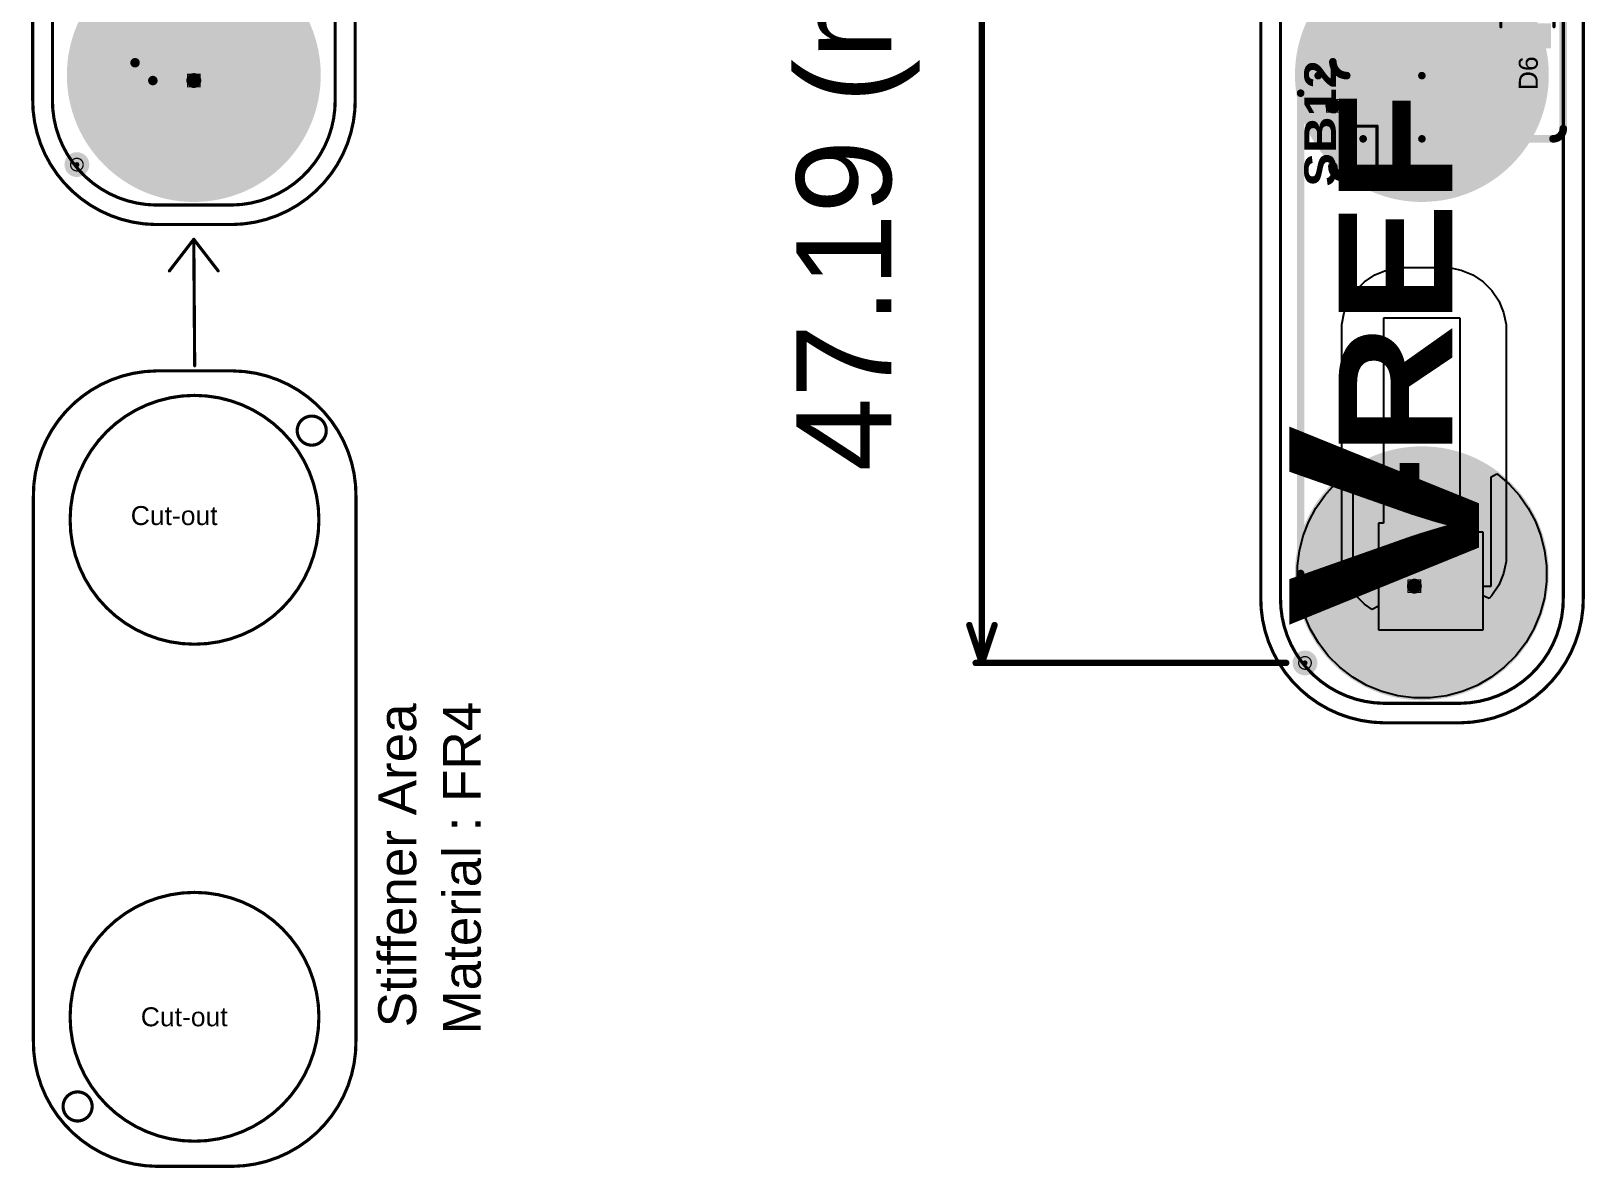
# Model space of a CAD drawing. Header units: inches. Extents: x -17 to 349, y -40 to 215.
# Drawn here: x 40.5 to 103, y -40.3 to 5.4 of the extents above; entities that cross this region are included whole.
import ezdxf

# ---------------------------------------------------------------- set-up
doc = ezdxf.new("R2010")
doc.units = ezdxf.units.IN
for name, color, linetype in [('Board Outline', 216, 'Continuous'), ('Bottom Layer', 5, 'Continuous'), ('Bottom Overlay', 54, 'Continuous'), ('Bottom Paste', 16, 'Continuous'), ('Bottom Solder', 6, 'Continuous'), ('Dimension', 6, 'Continuous'), ('Drill Drawing', 1, 'Continuous'), ('Fabrication', 76, 'Continuous'), ('Pad Holes', 156, 'Continuous'), ('Top Layer', 1, 'Continuous'), ('Top Overlay', 2, 'Continuous'), ('Top Paste', 8, 'Continuous'), ('Top Solder', 216, 'Continuous'), ('Via Holes', 16, 'Continuous')]:
    doc.layers.add(name, color=color, linetype=linetype)
doc.styles.add('Arial', font='', dxfattribs={"height": 0.2})
doc.styles.add('Arial Black_Bold', font='', dxfattribs={"height": 0.2})
doc.styles.get('Arial').set_extended_font_data('Arial')
doc.styles.get('Arial Black_Bold').set_extended_font_data('Arial Black', bold=True)

# ---------------------------------------------------------------- blocks, each defined once
blk = doc.blocks.new('S______B______14')
at = {"layer": 'Top Layer'}
for points in [[(-1.143, -0.4445), (-1.143, 0.4445), (-0.381, 0.4445), (-0.381, -0.4445)], [(0.381, -0.4445), (0.381, 0.4445), (1.143, 0.4445), (1.143, -0.4445)]]:
    blk.add_hatch(color=1, dxfattribs=at).paths.add_polyline_path(points)
at = {"layer": 'Top Paste'}
for points in [[(-1.143, -0.4445), (-1.143, 0.4445), (-0.381, 0.4445), (-0.381, -0.4445)], [(0.381, -0.4445), (0.381, 0.4445), (1.143, 0.4445), (1.143, -0.4445)]]:
    blk.add_hatch(color=8, dxfattribs=at).paths.add_polyline_path(points)
at = {"layer": 'Top Solder'}
for points in [[(-1.2446, -0.5461), (-1.2446, 0.5461), (-0.2794, 0.5461), (-0.2794, -0.5461)], [(0.2794, -0.5461), (0.2794, 0.5461), (1.2446, 0.5461), (1.2446, -0.5461)]]:
    blk.add_hatch(color=216, dxfattribs=at).paths.add_polyline_path(points)
at = {"layer": 'Top Overlay'}
for points in [[(-1.27, 0.5588, 0.127, 0.127, 0), (-1.27, -0.5588, 0.127, 0.127, 0)], [(-1.27, 0.5588, 0.127, 0.127, 0), (1.27, 0.5588, 0.127, 0.127, 0)], [(1.27, 0.5588, 0.127, 0.127, 0), (1.27, -0.5588, 0.127, 0.127, 0)], [(-1.27, -0.5588, 0.127, 0.127, 0), (1.27, -0.5588, 0.127, 0.127, 0)]]:
    blk.add_lwpolyline(points, format="xyseb", dxfattribs=at)
for points in [[(-1.30175, 0.5588, 0.0635, 0.0635, 1), (-1.23825, 0.5588, 0.0635, 0.0635, 1)], [(-1.30175, 0.5588, 0.0635, 0.0635, 1), (-1.23825, 0.5588, 0.0635, 0.0635, 1)], [(1.23825, 0.5588, 0.0635, 0.0635, 1), (1.30175, 0.5588, 0.0635, 0.0635, 1)], [(1.23825, 0.5588, 0.0635, 0.0635, 1), (1.30175, 0.5588, 0.0635, 0.0635, 1)], [(-1.30175, -0.5588, 0.0635, 0.0635, 1), (-1.23825, -0.5588, 0.0635, 0.0635, 1)], [(-1.30175, -0.5588, 0.0635, 0.0635, 1), (-1.23825, -0.5588, 0.0635, 0.0635, 1)], [(1.23825, -0.5588, 0.0635, 0.0635, 1), (1.30175, -0.5588, 0.0635, 0.0635, 1)], [(1.23825, -0.5588, 0.0635, 0.0635, 1), (1.30175, -0.5588, 0.0635, 0.0635, 1)]]:
    blk.add_lwpolyline(points, format="xyseb", close=True, dxfattribs=at)
blk = doc.blocks.new('SOT_363_26')
at = {"layer": 'Top Layer'}
for points in [[(-0.57, 0.85), (-0.57, 0.45), (-1.37, 0.45), (-1.37, 0.85)], [(1.37, 0.85), (1.37, 0.45), (0.57, 0.45), (0.57, 0.85)], [(-0.57, 0.2), (-0.57, -0.2), (-1.37, -0.2), (-1.37, 0.2)], [(1.37, 0.2), (1.37, -0.2), (0.57, -0.2), (0.57, 0.2)], [(-0.57, -0.45), (-0.57, -0.85), (-1.37, -0.85), (-1.37, -0.45)], [(1.37, -0.45), (1.37, -0.85), (0.57, -0.85), (0.57, -0.45)]]:
    blk.add_hatch(color=1, dxfattribs=at).paths.add_polyline_path(points)
at = {"layer": 'Top Paste'}
for points in [[(-0.57, 0.85), (-0.57, 0.45), (-1.37, 0.45), (-1.37, 0.85)], [(1.37, 0.85), (1.37, 0.45), (0.57, 0.45), (0.57, 0.85)], [(-0.57, 0.2), (-0.57, -0.2), (-1.37, -0.2), (-1.37, 0.2)], [(1.37, 0.2), (1.37, -0.2), (0.57, -0.2), (0.57, 0.2)], [(-0.57, -0.45), (-0.57, -0.85), (-1.37, -0.85), (-1.37, -0.45)], [(1.37, -0.45), (1.37, -0.85), (0.57, -0.85), (0.57, -0.45)]]:
    blk.add_hatch(color=8, dxfattribs=at).paths.add_polyline_path(points)
at = {"layer": 'Top Solder'}
for points in [[(-0.468, 0.952), (-0.468, 0.348), (-1.472, 0.348), (-1.472, 0.952)], [(1.472, 0.952), (1.472, 0.348), (0.468, 0.348), (0.468, 0.952)], [(-0.468, 0.302), (-0.468, -0.302), (-1.472, -0.302), (-1.472, 0.302)], [(1.472, 0.302), (1.472, -0.302), (0.468, -0.302), (0.468, 0.302)], [(-0.468, -0.348), (-0.468, -0.952), (-1.472, -0.952), (-1.472, -0.348)], [(1.472, -0.348), (1.472, -0.952), (0.468, -0.952), (0.468, -0.348)]]:
    blk.add_hatch(color=216, dxfattribs=at).paths.add_polyline_path(points)
at = {"layer": 'Top Overlay'}
for points in [[(-1.524, 0.66, 0.1, 0.1, 0), (-1.651, 0.787, 0.1, 0.1, 0)], [(-1.651, 0.533, 0.1, 0.1, 0), (-1.651, 0.787, 0.1, 0.1, 0)], [(-1.651, 0.533, 0.1, 0.1, 0), (-1.524, 0.66, 0.1, 0.1, 0)], [(0.6, 1.067, 0.127, 0.127, 0), (-0.6, 1.067, 0.127, 0.127, 0)], [(-0.6, -1.067, 0.127, 0.127, 0), (0.6, -1.067, 0.127, 0.127, 0)]]:
    blk.add_lwpolyline(points, format="xyseb", dxfattribs=at)
for points in [[(-1.676, 0.787, 0.05, 0.05, 1), (-1.626, 0.787, 0.05, 0.05, 1)], [(-1.676, 0.787, 0.05, 0.05, 1), (-1.626, 0.787, 0.05, 0.05, 1)], [(-1.549, 0.66, 0.05, 0.05, 1), (-1.499, 0.66, 0.05, 0.05, 1)], [(-1.549, 0.66, 0.05, 0.05, 1), (-1.499, 0.66, 0.05, 0.05, 1)], [(-0.632, 1.067, 0.0635, 0.0635, 1), (-0.568, 1.067, 0.0635, 0.0635, 1)], [(0.568, 1.067, 0.0635, 0.0635, 1), (0.632, 1.067, 0.0635, 0.0635, 1)], [(-1.676, 0.533, 0.05, 0.05, 1), (-1.626, 0.533, 0.05, 0.05, 1)], [(-1.676, 0.533, 0.05, 0.05, 1), (-1.626, 0.533, 0.05, 0.05, 1)], [(-0.632, -1.067, 0.0635, 0.0635, 1), (-0.568, -1.067, 0.0635, 0.0635, 1)], [(0.568, -1.067, 0.0635, 0.0635, 1), (0.632, -1.067, 0.0635, 0.0635, 1)]]:
    blk.add_lwpolyline(points, format="xyseb", close=True, dxfattribs=at)
blk = doc.blocks.new('EMG_2_PAD_B_41')
at = {"layer": 'Bottom Layer'}
h = blk.add_hatch(color=5, dxfattribs=at)
edge = h.paths.add_edge_path()
edge.add_arc((0, 9.987), 5, 0, 360)
h = blk.add_hatch(color=5, dxfattribs=at)
edge = h.paths.add_edge_path()
edge.add_arc((0, -9.987), 5, 0, 360)
at = {"layer": 'Bottom Paste'}
h = blk.add_hatch(color=16, dxfattribs=at)
edge = h.paths.add_edge_path()
edge.add_arc((0, 9.987), 5, 0, 360)
h = blk.add_hatch(color=16, dxfattribs=at)
edge = h.paths.add_edge_path()
edge.add_arc((0, -9.987), 5, 0, 360)
at = {"layer": 'Bottom Solder'}
h = blk.add_hatch(color=6, dxfattribs=at)
edge = h.paths.add_edge_path()
edge.add_arc((0, 9.987), 5.102, 0, 360)
h = blk.add_hatch(color=6, dxfattribs=at)
edge = h.paths.add_edge_path()
edge.add_arc((0, -9.987), 5.102, 0, 360)
at = {"layer": 'Bottom Overlay'}
for points in [[(-5.683, 10.966, 0.127, 0.127, -0.414214), (-1.531, 15.213, 0.127, 0.127, 0)], [(-1.531, 15.213, 0.127, 0.127, 0), (1.531, 15.213, 0.127, 0.127, 0)], [(1.531, 15.213, 0.127, 0.127, -0.414214), (5.683, 10.966, 0.127, 0.127, 0)], [(-5.683, -10.966, 0.127, 0.127, 0), (-5.683, 10.966, 0.127, 0.127, 0)], [(5.683, -10.966, 0.127, 0.127, 0), (5.683, 10.966, 0.127, 0.127, 0)], [(-1.531, -15.213, 0.127, 0.127, -0.414214), (-5.683, -10.966, 0.127, 0.127, 0)], [(5.683, -10.966, 0.127, 0.127, -0.414214), (1.531, -15.213, 0.127, 0.127, 0)], [(-1.531, -15.213, 0.127, 0.127, 0), (1.531, -15.213, 0.127, 0.127, 0)]]:
    blk.add_lwpolyline(points, format="xyseb", dxfattribs=at)
for points in [[(-1.562, 15.213, 0.0635, 0.0635, 1), (-1.499, 15.213, 0.0635, 0.0635, 1)], [(-1.562, 15.213, 0.0635, 0.0635, 1), (-1.499, 15.213, 0.0635, 0.0635, 1)], [(1.499, 15.213, 0.0635, 0.0635, 1), (1.562, 15.213, 0.0635, 0.0635, 1)], [(1.499, 15.213, 0.0635, 0.0635, 1), (1.562, 15.213, 0.0635, 0.0635, 1)], [(-5.715, 10.966, 0.0635, 0.0635, 1), (-5.652, 10.966, 0.0635, 0.0635, 1)], [(-5.715, 10.966, 0.0635, 0.0635, 1), (-5.652, 10.966, 0.0635, 0.0635, 1)], [(5.651, 10.966, 0.0635, 0.0635, 1), (5.715, 10.966, 0.0635, 0.0635, 1)], [(5.651, 10.966, 0.0635, 0.0635, 1), (5.715, 10.966, 0.0635, 0.0635, 1)], [(-5.715, -10.966, 0.0635, 0.0635, 1), (-5.652, -10.966, 0.0635, 0.0635, 1)], [(-5.715, -10.966, 0.0635, 0.0635, 1), (-5.652, -10.966, 0.0635, 0.0635, 1)], [(5.651, -10.966, 0.0635, 0.0635, 1), (5.715, -10.966, 0.0635, 0.0635, 1)], [(5.651, -10.966, 0.0635, 0.0635, 1), (5.715, -10.966, 0.0635, 0.0635, 1)], [(-1.562, -15.213, 0.0635, 0.0635, 1), (-1.499, -15.213, 0.0635, 0.0635, 1)], [(-1.562, -15.213, 0.0635, 0.0635, 1), (-1.499, -15.213, 0.0635, 0.0635, 1)], [(1.499, -15.213, 0.0635, 0.0635, 1), (1.562, -15.213, 0.0635, 0.0635, 1)], [(1.499, -15.213, 0.0635, 0.0635, 1), (1.562, -15.213, 0.0635, 0.0635, 1)]]:
    blk.add_lwpolyline(points, format="xyseb", close=True, dxfattribs=at)
blk = doc.blocks.new('EMG_3_P___B_51')
at = {"layer": 'Bottom Layer'}
h = blk.add_hatch(color=5, dxfattribs=at)
edge = h.paths.add_edge_path()
edge.add_arc((0, 0.026), 5, 0, 360)
h = blk.add_hatch(color=5, dxfattribs=at)
edge = h.paths.add_edge_path()
edge.add_arc((0, -20), 5, 0, 360)
at = {"layer": 'Bottom Paste'}
h = blk.add_hatch(color=16, dxfattribs=at)
edge = h.paths.add_edge_path()
edge.add_arc((0, 0.026), 5, 0, 360)
h = blk.add_hatch(color=16, dxfattribs=at)
edge = h.paths.add_edge_path()
edge.add_arc((0, -20), 5, 0, 360)
at = {"layer": 'Bottom Solder'}
h = blk.add_hatch(color=6, dxfattribs=at)
edge = h.paths.add_edge_path()
edge.add_arc((0, 0.026), 5.102, 0, 360)
h = blk.add_hatch(color=6, dxfattribs=at)
edge = h.paths.add_edge_path()
edge.add_arc((0, -20), 5.102, 0, 360)
at = {"layer": 'Bottom Overlay'}
for points in [[(-5.683, -20.979, 0.127, 0.127, 0), (-5.683, 20.978, 0.127, 0.127, 0)], [(5.683, -20.979, 0.127, 0.127, 0), (5.683, 20.979, 0.127, 0.127, 0)], [(-1.531, -25.225, 0.127, 0.127, -0.414214), (-5.683, -20.979, 0.127, 0.127, 0)], [(5.683, -20.979, 0.127, 0.127, -0.414214), (1.531, -25.225, 0.127, 0.127, 0)], [(-1.531, -25.225, 0.127, 0.127, 0), (1.531, -25.225, 0.127, 0.127, 0)]]:
    blk.add_lwpolyline(points, format="xyseb", dxfattribs=at)
for points in [[(-5.715, -20.979, 0.0635, 0.0635, 1), (-5.652, -20.979, 0.0635, 0.0635, 1)], [(-5.715, -20.979, 0.0635, 0.0635, 1), (-5.652, -20.979, 0.0635, 0.0635, 1)], [(5.651, -20.979, 0.0635, 0.0635, 1), (5.715, -20.979, 0.0635, 0.0635, 1)], [(5.651, -20.979, 0.0635, 0.0635, 1), (5.715, -20.979, 0.0635, 0.0635, 1)], [(-1.562, -25.225, 0.0635, 0.0635, 1), (-1.499, -25.225, 0.0635, 0.0635, 1)], [(-1.563, -25.225, 0.0635, 0.0635, 1), (-1.499, -25.225, 0.0635, 0.0635, 1)], [(1.499, -25.225, 0.0635, 0.0635, 1), (1.562, -25.225, 0.0635, 0.0635, 1)], [(1.499, -25.225, 0.0635, 0.0635, 1), (1.562, -25.225, 0.0635, 0.0635, 1)]]:
    blk.add_lwpolyline(points, format="xyseb", close=True, dxfattribs=at)
blk = doc.blocks.new('T____P____SMD_3_P____52')
at = {"layer": 'Top Layer'}
h = blk.add_hatch(color=1, dxfattribs=at)
edge = h.paths.add_edge_path()
edge.add_arc((-0.5, 3.04), 0.5, 90, 180)
edge.add_line((-1, 3.04), (-1, 2.04))
edge.add_arc((-0.5, 2.04), 0.5, 180, 270)
edge.add_line((-0.5, 1.54), (0.5, 1.54))
edge.add_arc((0.5, 2.04), 0.5, 270, 360)
edge.add_line((1, 2.04), (1, 3.04))
edge.add_arc((0.5, 3.04), 0.5, 0, 90)
edge.add_line((0.5, 3.54), (-0.5, 3.54))
h = blk.add_hatch(color=1, dxfattribs=at)
edge = h.paths.add_edge_path()
edge.add_arc((-1, 0), 1, 90, 270)
edge.add_line((-1, -1), (1, -1))
edge.add_arc((1, 0), 1, 270, 450)
edge.add_line((1, 1), (-1, 1))
h = blk.add_hatch(color=1, dxfattribs=at)
edge = h.paths.add_edge_path()
edge.add_arc((-0.5, -2.04), 0.5, 90, 180)
edge.add_line((-1, -2.04), (-1, -3.04))
edge.add_arc((-0.5, -3.04), 0.5, 180, 270)
edge.add_line((-0.5, -3.54), (0.5, -3.54))
edge.add_arc((0.5, -3.04), 0.5, 270, 360)
edge.add_line((1, -3.04), (1, -2.04))
edge.add_arc((0.5, -2.04), 0.5, 0, 90)
edge.add_line((0.5, -1.54), (-0.5, -1.54))
at = {"layer": 'Top Paste'}
h = blk.add_hatch(color=8, dxfattribs=at)
edge = h.paths.add_edge_path()
edge.add_arc((-0.5, 3.04), 0.5, 90, 180)
edge.add_line((-1, 3.04), (-1, 2.04))
edge.add_arc((-0.5, 2.04), 0.5, 180, 270)
edge.add_line((-0.5, 1.54), (0.5, 1.54))
edge.add_arc((0.5, 2.04), 0.5, 270, 360)
edge.add_line((1, 2.04), (1, 3.04))
edge.add_arc((0.5, 3.04), 0.5, 0, 90)
edge.add_line((0.5, 3.54), (-0.5, 3.54))
h = blk.add_hatch(color=8, dxfattribs=at)
edge = h.paths.add_edge_path()
edge.add_arc((-1, 0), 1, 90, 270)
edge.add_line((-1, -1), (1, -1))
edge.add_arc((1, 0), 1, 270, 450)
edge.add_line((1, 1), (-1, 1))
h = blk.add_hatch(color=8, dxfattribs=at)
edge = h.paths.add_edge_path()
edge.add_arc((-0.5, -2.04), 0.5, 90, 180)
edge.add_line((-1, -2.04), (-1, -3.04))
edge.add_arc((-0.5, -3.04), 0.5, 180, 270)
edge.add_line((-0.5, -3.54), (0.5, -3.54))
edge.add_arc((0.5, -3.04), 0.5, 270, 360)
edge.add_line((1, -3.04), (1, -2.04))
edge.add_arc((0.5, -2.04), 0.5, 0, 90)
edge.add_line((0.5, -1.54), (-0.5, -1.54))
at = {"layer": 'Top Solder'}
h = blk.add_hatch(color=216, dxfattribs=at)
edge = h.paths.add_edge_path()
edge.add_arc((-0.5, 3.04), 0.602, 90, 180)
edge.add_line((-1.102, 3.04), (-1.102, 2.04))
edge.add_arc((-0.5, 2.04), 0.602, 180, 270)
edge.add_line((-0.5, 1.438), (0.5, 1.438))
edge.add_arc((0.5, 2.04), 0.602, 270, 360)
edge.add_line((1.102, 2.04), (1.102, 3.04))
edge.add_arc((0.5, 3.04), 0.602, 0, 90)
edge.add_line((0.5, 3.642), (-0.5, 3.642))
h = blk.add_hatch(color=216, dxfattribs=at)
edge = h.paths.add_edge_path()
edge.add_arc((-1, 0), 1.102, 90, 270)
edge.add_line((-1, -1.102), (1, -1.102))
edge.add_arc((1, 0), 1.102, 270, 450)
edge.add_line((1, 1.102), (-1, 1.102))
h = blk.add_hatch(color=216, dxfattribs=at)
edge = h.paths.add_edge_path()
edge.add_arc((-0.5, -2.04), 0.602, 90, 180)
edge.add_line((-1.102, -2.04), (-1.102, -3.04))
edge.add_arc((-0.5, -3.04), 0.602, 180, 270)
edge.add_line((-0.5, -3.642), (0.5, -3.642))
edge.add_arc((0.5, -3.04), 0.602, 270, 360)
edge.add_line((1.102, -3.04), (1.102, -2.04))
edge.add_arc((0.5, -2.04), 0.602, 0, 90)
edge.add_line((0.5, -1.438), (-0.5, -1.438))

msp = doc.modelspace()

# ---------------------------------------------------------------- hatches: boundary and pattern name
at = {"layer": 'Bottom Layer'}
h = msp.add_hatch(color=5, dxfattribs=at)
edge = h.paths.add_edge_path()
edge.add_arc((47.086, 3.379), 0.3, 0, 360)
h = msp.add_hatch(color=5, dxfattribs=at)
edge = h.paths.add_edge_path()
edge.add_arc((92.872, 2.363), 0.3, 0, 360)
h = msp.add_hatch(color=5, dxfattribs=at)
edge = h.paths.add_edge_path()
edge.add_arc((96.149, -16.941), 0.3, 0, 360)
at = {"layer": 'Bottom Solder'}
h = msp.add_hatch(color=6, dxfattribs=at)
edge = h.paths.add_edge_path()
edge.add_arc((42.386, 0), 0.102, 0, 360)
h = msp.add_hatch(color=6, dxfattribs=at)
edge = h.paths.add_edge_path()
edge.add_arc((91.751, -20.026), 0.102, 0, 360)
at = {"layer": 'Pad Holes'}
h = msp.add_hatch(color=7, dxfattribs=at)
edge = h.paths.add_edge_path()
edge.add_arc((42.386, 0), 0.5, 0, 360)
h = msp.add_hatch(color=7, dxfattribs=at)
edge = h.paths.add_edge_path()
edge.add_arc((91.751, -20.026), 0.5, 0, 360)
at = {"layer": 'Top Layer'}
h = msp.add_hatch(color=1, dxfattribs=at)
edge = h.paths.add_edge_path()
edge.add_arc((47.086, 3.379), 0.3, 0, 360)
h = msp.add_hatch(color=1, dxfattribs=at)
edge = h.paths.add_edge_path()
edge.add_arc((92.872, 2.363), 0.3, 0, 360)
h = msp.add_hatch(color=1, dxfattribs=at)
edge = h.paths.add_edge_path()
edge.add_arc((96.149, -16.941), 0.3, 0, 360)
at = {"layer": 'Top Solder'}
h = msp.add_hatch(color=216, dxfattribs=at)
edge = h.paths.add_edge_path()
edge.add_arc((42.386, 0), 0.102, 0, 360)
h = msp.add_hatch(color=216, dxfattribs=at)
edge = h.paths.add_edge_path()
edge.add_arc((91.751, -20.026), 0.102, 0, 360)
at = {"layer": 'Via Holes'}
h = msp.add_hatch(color=7, dxfattribs=at)
edge = h.paths.add_edge_path()
edge.add_arc((47.086, 3.379), 0.15, 0, 360)
h = msp.add_hatch(color=7, dxfattribs=at)
edge = h.paths.add_edge_path()
edge.add_arc((92.872, 2.363), 0.15, 0, 360)
h = msp.add_hatch(color=7, dxfattribs=at)
edge = h.paths.add_edge_path()
edge.add_arc((96.149, -16.941), 0.15, 0, 360)

# ---------------------------------------------------------------- linework, layer by layer
at = {"layer": 'Board Outline'}
for points in [[(40.609, 2.648, 0.127, 0.127, 0), (40.609, 24.504, 0.127, 0.127, 0)], [(53.575, 24.504, 0.127, 0.127, 0), (53.575, 2.648, 0.127, 0.127, 0)], [(89.973, -17.377, 0.127, 0.127, 0), (89.973, 24.504, 0.127, 0.127, 0)], [(102.939, 24.504, 0.127, 0.127, 0), (102.939, -17.377, 0.127, 0.127, 0)], [(45.552, -2.408, 0.127, 0.127, -0.414214), (40.609, 2.648, 0.127, 0.127, 0)], [(53.575, 2.648, 0.127, 0.127, -0.414214), (48.631, -2.408, 0.127, 0.127, 0)], [(45.552, -2.408, 0.127, 0.127, 0), (48.631, -2.408, 0.127, 0.127, 0)], [(94.916, -22.433, 0.127, 0.127, -0.414214), (89.973, -17.377, 0.127, 0.127, 0)], [(102.939, -17.377, 0.127, 0.127, -0.414214), (97.996, -22.433, 0.127, 0.127, 0)], [(94.916, -22.433, 0.127, 0.127, 0), (97.996, -22.433, 0.127, 0.127, 0)]]:
    msp.add_lwpolyline(points, format="xyseb", dxfattribs=at)
for points in [[(40.577, 2.648, 0.0635, 0.0635, 1), (40.64, 2.648, 0.0635, 0.0635, 1)], [(40.577, 2.648, 0.0635, 0.0635, 1), (40.64, 2.648, 0.0635, 0.0635, 1)], [(53.543, 2.648, 0.0635, 0.0635, 1), (53.607, 2.648, 0.0635, 0.0635, 1)], [(53.543, 2.648, 0.0635, 0.0635, 1), (53.607, 2.648, 0.0635, 0.0635, 1)], [(45.52, -2.408, 0.0635, 0.0635, 1), (45.584, -2.408, 0.0635, 0.0635, 1)], [(45.52, -2.408, 0.0635, 0.0635, 1), (45.584, -2.408, 0.0635, 0.0635, 1)], [(48.6, -2.408, 0.0635, 0.0635, 1), (48.663, -2.408, 0.0635, 0.0635, 1)], [(48.6, -2.408, 0.0635, 0.0635, 1), (48.663, -2.408, 0.0635, 0.0635, 1)], [(89.941, -17.377, 0.0635, 0.0635, 1), (90.005, -17.377, 0.0635, 0.0635, 1)], [(89.941, -17.377, 0.0635, 0.0635, 1), (90.005, -17.377, 0.0635, 0.0635, 1)], [(102.908, -17.377, 0.0635, 0.0635, 1), (102.971, -17.377, 0.0635, 0.0635, 1)], [(102.908, -17.377, 0.0635, 0.0635, 1), (102.971, -17.377, 0.0635, 0.0635, 1)], [(94.885, -22.433, 0.0635, 0.0635, 1), (94.948, -22.433, 0.0635, 0.0635, 1)], [(94.885, -22.433, 0.0635, 0.0635, 1), (94.948, -22.433, 0.0635, 0.0635, 1)], [(97.964, -22.433, 0.0635, 0.0635, 1), (98.028, -22.433, 0.0635, 0.0635, 1)], [(97.964, -22.433, 0.0635, 0.0635, 1), (98.028, -22.433, 0.0635, 0.0635, 1)]]:
    msp.add_lwpolyline(points, format="xyseb", close=True, dxfattribs=at)
at = {"layer": 'Dimension'}
for points in [[(78.765, 3.567, 0.254, 0.254, 0), (78.765, 27.159, 0.254, 0.254, 0)], [(78.765, -20.026, 0.254, 0.254, 0), (78.765, 3.567, 0.254, 0.254, 0)], [(78.257, -18.502, 0.254, 0.254, 0), (78.765, -20.026, 0.254, 0.254, 0)], [(78.765, -20.026, 0.254, 0.254, 0), (79.273, -18.502, 0.254, 0.254, 0)], [(78.511, -20.026, 0.254, 0.254, 0), (90.997, -20.026, 0.254, 0.254, 0)]]:
    msp.add_lwpolyline(points, format="xyseb", dxfattribs=at)
for points in [[(78.702, 3.567, 0.127, 0.127, 1), (78.829, 3.567, 0.127, 0.127, 1)], [(78.702, 3.567, 0.127, 0.127, 1), (78.829, 3.567, 0.127, 0.127, 1)], [(78.194, -18.502, 0.127, 0.127, 1), (78.321, -18.502, 0.127, 0.127, 1)], [(79.21, -18.502, 0.127, 0.127, 1), (79.337, -18.502, 0.127, 0.127, 1)], [(78.448, -20.026, 0.127, 0.127, 1), (78.575, -20.026, 0.127, 0.127, 1)], [(78.702, -20.026, 0.127, 0.127, 1), (78.829, -20.026, 0.127, 0.127, 1)], [(78.702, -20.026, 0.127, 0.127, 1), (78.829, -20.026, 0.127, 0.127, 1)], [(78.702, -20.026, 0.127, 0.127, 1), (78.829, -20.026, 0.127, 0.127, 1)], [(90.933, -20.026, 0.127, 0.127, 1), (91.06, -20.026, 0.127, 0.127, 1)]]:
    msp.add_lwpolyline(points, format="xyseb", close=True, dxfattribs=at)
at = {"layer": 'Drill Drawing'}
for points in [[(46.832, 3.633, 0.0508, 0.0508, 0), (47.34, 3.633, 0.0508, 0.0508, 0)], [(46.832, 3.125, 0.0508, 0.0508, 0), (46.832, 3.633, 0.0508, 0.0508, 0)], [(46.832, 3.125, 0.0508, 0.0508, 0), (47.34, 3.125, 0.0508, 0.0508, 0)], [(47.34, 3.125, 0.0508, 0.0508, 0), (47.34, 3.633, 0.0508, 0.0508, 0)], [(92.618, 2.617, 0.0508, 0.0508, 0), (93.126, 2.617, 0.0508, 0.0508, 0)], [(92.618, 2.109, 0.0508, 0.0508, 0), (92.618, 2.617, 0.0508, 0.0508, 0)], [(93.126, 2.109, 0.0508, 0.0508, 0), (93.126, 2.617, 0.0508, 0.0508, 0)], [(92.618, 2.109, 0.0508, 0.0508, 0), (93.126, 2.109, 0.0508, 0.0508, 0)], [(95.895, -16.687, 0.0508, 0.0508, 0), (96.403, -16.687, 0.0508, 0.0508, 0)], [(95.895, -17.195, 0.0508, 0.0508, 0), (95.895, -16.687, 0.0508, 0.0508, 0)], [(96.403, -17.195, 0.0508, 0.0508, 0), (96.403, -16.687, 0.0508, 0.0508, 0)], [(95.895, -17.195, 0.0508, 0.0508, 0), (96.403, -17.195, 0.0508, 0.0508, 0)]]:
    msp.add_lwpolyline(points, format="xyseb", dxfattribs=at)
for points in [[(46.819, 3.633, 0.0254, 0.0254, 1), (46.844, 3.633, 0.0254, 0.0254, 1)], [(46.819, 3.633, 0.0254, 0.0254, 1), (46.844, 3.633, 0.0254, 0.0254, 1)], [(46.819, 3.125, 0.0254, 0.0254, 1), (46.844, 3.125, 0.0254, 0.0254, 1)], [(46.819, 3.125, 0.0254, 0.0254, 1), (46.844, 3.125, 0.0254, 0.0254, 1)], [(47.327, 3.633, 0.0254, 0.0254, 1), (47.352, 3.633, 0.0254, 0.0254, 1)], [(47.327, 3.633, 0.0254, 0.0254, 1), (47.352, 3.633, 0.0254, 0.0254, 1)], [(47.327, 3.125, 0.0254, 0.0254, 1), (47.352, 3.125, 0.0254, 0.0254, 1)], [(47.327, 3.125, 0.0254, 0.0254, 1), (47.352, 3.125, 0.0254, 0.0254, 1)], [(92.605, 2.617, 0.0254, 0.0254, 1), (92.63, 2.617, 0.0254, 0.0254, 1)], [(92.605, 2.617, 0.0254, 0.0254, 1), (92.63, 2.617, 0.0254, 0.0254, 1)], [(93.113, 2.617, 0.0254, 0.0254, 1), (93.138, 2.617, 0.0254, 0.0254, 1)], [(93.113, 2.617, 0.0254, 0.0254, 1), (93.138, 2.617, 0.0254, 0.0254, 1)], [(92.605, 2.109, 0.0254, 0.0254, 1), (92.63, 2.109, 0.0254, 0.0254, 1)], [(92.605, 2.109, 0.0254, 0.0254, 1), (92.63, 2.109, 0.0254, 0.0254, 1)], [(93.113, 2.109, 0.0254, 0.0254, 1), (93.138, 2.109, 0.0254, 0.0254, 1)], [(93.113, 2.109, 0.0254, 0.0254, 1), (93.138, 2.109, 0.0254, 0.0254, 1)], [(42.64, 0, 0.0508, 0.0508, 1), (42.132, 0, 0.0508, 0.0508, 1)], [(42.12, 0, 0.0254, 0.0254, 1), (42.145, 0, 0.0254, 0.0254, 1)], [(42.628, 0, 0.0254, 0.0254, 1), (42.653, 0, 0.0254, 0.0254, 1)], [(95.882, -16.687, 0.0254, 0.0254, 1), (95.907, -16.687, 0.0254, 0.0254, 1)], [(95.882, -16.687, 0.0254, 0.0254, 1), (95.907, -16.687, 0.0254, 0.0254, 1)], [(96.39, -16.687, 0.0254, 0.0254, 1), (96.415, -16.687, 0.0254, 0.0254, 1)], [(96.39, -16.687, 0.0254, 0.0254, 1), (96.415, -16.687, 0.0254, 0.0254, 1)], [(95.882, -17.195, 0.0254, 0.0254, 1), (95.907, -17.195, 0.0254, 0.0254, 1)], [(95.882, -17.195, 0.0254, 0.0254, 1), (95.907, -17.195, 0.0254, 0.0254, 1)], [(96.39, -17.195, 0.0254, 0.0254, 1), (96.415, -17.195, 0.0254, 0.0254, 1)], [(96.39, -17.195, 0.0254, 0.0254, 1), (96.415, -17.195, 0.0254, 0.0254, 1)], [(92.005, -20.026, 0.0508, 0.0508, 1), (91.497, -20.026, 0.0508, 0.0508, 1)], [(91.484, -20.026, 0.0254, 0.0254, 1), (91.51, -20.026, 0.0254, 0.0254, 1)], [(91.992, -20.026, 0.0254, 0.0254, 1), (92.018, -20.026, 0.0254, 0.0254, 1)]]:
    msp.add_lwpolyline(points, format="xyseb", close=True, dxfattribs=at)
at = {"layer": 'Fabrication'}
for points in [[(46.105, -4.271, 0.127, 0.127, 0), (47.085, -3.001, 0.127, 0.127, 0)], [(47.085, -3.001, 0.127, 0.127, 0), (48.065, -4.271, 0.127, 0.127, 0)], [(47.085, -3.001, 0.127, 0.127, 0), (47.121, -8.081, 0.127, 0.127, 0)], [(40.637, -13.346, 0.127, 0.127, -0.414214), (45.581, -8.29, 0.127, 0.127, 0)], [(45.581, -8.29, 0.127, 0.127, 0), (48.66, -8.29, 0.127, 0.127, 0)], [(48.66, -8.29, 0.127, 0.127, -0.414214), (53.604, -13.346, 0.127, 0.127, 0)], [(40.638, -13.346, 0.127, 0.127, -0.244175), (42.715, -9.232, 0.127, 0.127, 0)], [(40.637, -35.201, 0.127, 0.127, 0), (40.638, -13.346, 0.127, 0.127, 0)], [(53.604, -13.346, 0.127, 0.127, 0), (53.604, -35.201, 0.127, 0.127, 0)], [(45.581, -40.257, 0.127, 0.127, -0.414214), (40.637, -35.201, 0.127, 0.127, 0)], [(53.604, -35.201, 0.127, 0.127, -0.414214), (48.66, -40.257, 0.127, 0.127, 0)], [(45.581, -40.257, 0.127, 0.127, 0), (48.66, -40.257, 0.127, 0.127, 0)]]:
    msp.add_lwpolyline(points, format="xyseb", dxfattribs=at)
for points in [[(47.053, -3.001, 0.0635, 0.0635, 1), (47.117, -3.001, 0.0635, 0.0635, 1)], [(47.053, -3.001, 0.0635, 0.0635, 1), (47.117, -3.001, 0.0635, 0.0635, 1)], [(47.053, -3.001, 0.0635, 0.0635, 1), (47.117, -3.001, 0.0635, 0.0635, 1)], [(46.073, -4.271, 0.0635, 0.0635, 1), (46.137, -4.271, 0.0635, 0.0635, 1)], [(48.033, -4.271, 0.0635, 0.0635, 1), (48.097, -4.271, 0.0635, 0.0635, 1)], [(47.089, -8.081, 0.0635, 0.0635, 1), (47.153, -8.081, 0.0635, 0.0635, 1)], [(45.549, -8.29, 0.0635, 0.0635, 1), (45.613, -8.29, 0.0635, 0.0635, 1)], [(45.549, -8.29, 0.0635, 0.0635, 1), (45.613, -8.29, 0.0635, 0.0635, 1)], [(48.629, -8.29, 0.0635, 0.0635, 1), (48.692, -8.29, 0.0635, 0.0635, 1)], [(48.629, -8.29, 0.0635, 0.0635, 1), (48.692, -8.29, 0.0635, 0.0635, 1)], [(52.114, -14.274, 0.127, 0.127, 1), (42.114, -14.274, 0.127, 0.127, 1)], [(42.684, -9.232, 0.0635, 0.0635, 1), (42.747, -9.232, 0.0635, 0.0635, 1)], [(52.41, -10.69, 0.127, 0.127, 1), (51.242, -10.69, 0.127, 0.127, 1)], [(51.21, -10.69, 0.0635, 0.0635, 1), (51.273, -10.69, 0.0635, 0.0635, 1)], [(52.378, -10.69, 0.0635, 0.0635, 1), (52.442, -10.69, 0.0635, 0.0635, 1)], [(40.606, -13.346, 0.0635, 0.0635, 1), (40.669, -13.346, 0.0635, 0.0635, 1)], [(40.606, -13.346, 0.0635, 0.0635, 1), (40.669, -13.346, 0.0635, 0.0635, 1)], [(40.606, -13.346, 0.0635, 0.0635, 1), (40.669, -13.346, 0.0635, 0.0635, 1)], [(53.572, -13.346, 0.0635, 0.0635, 1), (53.636, -13.346, 0.0635, 0.0635, 1)], [(53.572, -13.346, 0.0635, 0.0635, 1), (53.636, -13.346, 0.0635, 0.0635, 1)], [(42.083, -14.274, 0.0635, 0.0635, 1), (42.146, -14.274, 0.0635, 0.0635, 1)], [(52.083, -14.274, 0.0635, 0.0635, 1), (52.146, -14.274, 0.0635, 0.0635, 1)], [(52.114, -34.248, 0.127, 0.127, 1), (42.114, -34.248, 0.127, 0.127, 1)], [(42.083, -34.248, 0.0635, 0.0635, 1), (42.146, -34.248, 0.0635, 0.0635, 1)], [(52.083, -34.248, 0.0635, 0.0635, 1), (52.146, -34.248, 0.0635, 0.0635, 1)], [(40.606, -35.201, 0.0635, 0.0635, 1), (40.669, -35.201, 0.0635, 0.0635, 1)], [(40.606, -35.201, 0.0635, 0.0635, 1), (40.669, -35.201, 0.0635, 0.0635, 1)], [(53.572, -35.201, 0.0635, 0.0635, 1), (53.636, -35.201, 0.0635, 0.0635, 1)], [(53.572, -35.201, 0.0635, 0.0635, 1), (53.636, -35.201, 0.0635, 0.0635, 1)], [(43, -37.85, 0.127, 0.127, 1), (41.831, -37.85, 0.127, 0.127, 1)], [(41.799, -37.85, 0.0635, 0.0635, 1), (41.863, -37.85, 0.0635, 0.0635, 1)], [(42.968, -37.85, 0.0635, 0.0635, 1), (43.031, -37.85, 0.0635, 0.0635, 1)], [(45.549, -40.257, 0.0635, 0.0635, 1), (45.613, -40.257, 0.0635, 0.0635, 1)], [(45.549, -40.257, 0.0635, 0.0635, 1), (45.613, -40.257, 0.0635, 0.0635, 1)], [(48.629, -40.257, 0.0635, 0.0635, 1), (48.692, -40.257, 0.0635, 0.0635, 1)], [(48.629, -40.257, 0.0635, 0.0635, 1), (48.692, -40.257, 0.0635, 0.0635, 1)]]:
    msp.add_lwpolyline(points, format="xyseb", close=True, dxfattribs=at)
at = {"layer": 'Top Layer'}
for points in [[(92.872, 4.135, 0.305, 0.305, 0), (92.872, 24.322, 0.305, 0.305, 0)], [(44.724, 4.095, 0.381, 0.381, 0), (44.724, 9.525, 0.381, 0.381, 0)], [(102.133, 1.449, 0.305, 0.305, 0), (102.133, 6.771, 0.305, 0.305, 0)], [(45.44, 3.379, 0.381, 0.381, -0.414214), (44.724, 4.095, 0.381, 0.381, 0)], [(92.872, 4.135, 0.305, 0.305, -0.000533), (92.872, 4.134, 0.305, 0.305, 0)], [(92.872, 4.134, 0.305, 0.305, -0.000221), (92.872, 4.134, 0.305, 0.305, 0)], [(93.429, 3.576, 0.305, 0.305, -0.412448), (92.872, 4.134, 0.305, 0.305, 0)], [(45.44, 3.379, 0.381, 0.381, 0), (47.086, 3.379, 0.381, 0.381, 0)], [(91.577, 2.871, 0.305, 0.305, -0.414214), (92.281, 3.576, 0.305, 0.305, 0)], [(92.281, 3.576, 0.305, 0.305, 0), (93.429, 3.576, 0.305, 0.305, 0)], [(93.429, 3.576, 0.305, 0.305, 0), (96.45, 3.576, 0.305, 0.305, 0)], [(91.577, -16.433, 0.305, 0.305, 0), (91.577, 2.871, 0.305, 0.305, 0)], [(92.872, -0.087, 0.381, 0.381, 0), (92.872, 2.363, 0.381, 0.381, 0)], [(102.133, 1.449, 0.305, 0.305, -0.414214), (101.72, 1.036, 0.305, 0.305, 0)], [(94.089, 1.036, 0.305, 0.305, 0), (96.45, 1.036, 0.305, 0.305, 0)], [(96.45, 1.036, 0.305, 0.305, 0), (101.72, 1.036, 0.305, 0.305, 0)], [(93.272, -0.488, 0.381, 0.381, -0.414214), (92.872, -0.087, 0.381, 0.381, 0)], [(93.272, -0.488, 0.381, 0.381, 0), (94.089, -0.488, 0.381, 0.381, 0)], [(92.085, -16.941, 0.305, 0.305, -0.414214), (91.577, -16.433, 0.305, 0.305, 0)], [(92.085, -16.941, 0.305, 0.305, 0), (96.149, -16.941, 0.305, 0.305, 0)]]:
    msp.add_lwpolyline(points, format="xyseb", dxfattribs=at)
for points in [[(44.629, 4.095, 0.191, 0.191, 1), (44.819, 4.095, 0.191, 0.191, 1)], [(44.629, 4.095, 0.191, 0.191, 1), (44.819, 4.095, 0.191, 0.191, 1)], [(92.795, 4.135, 0.152, 0.152, 1), (92.948, 4.135, 0.152, 0.152, 1)], [(92.795, 4.135, 0.152, 0.152, 1), (92.948, 4.135, 0.152, 0.152, 1)], [(92.795, 4.134, 0.152, 0.152, 1), (92.948, 4.134, 0.152, 0.152, 1)], [(92.795, 4.134, 0.152, 0.152, 1), (92.948, 4.134, 0.152, 0.152, 1)], [(92.795, 4.134, 0.152, 0.152, 1), (92.948, 4.134, 0.152, 0.152, 1)], [(92.795, 4.134, 0.152, 0.152, 1), (92.948, 4.134, 0.152, 0.152, 1)], [(45.344, 3.379, 0.191, 0.191, 1), (45.535, 3.379, 0.191, 0.191, 1)], [(45.344, 3.379, 0.191, 0.191, 1), (45.535, 3.379, 0.191, 0.191, 1)], [(46.99, 3.379, 0.191, 0.191, 1), (47.181, 3.379, 0.191, 0.191, 1)], [(92.205, 3.576, 0.152, 0.152, 1), (92.358, 3.576, 0.152, 0.152, 1)], [(92.205, 3.576, 0.152, 0.152, 1), (92.358, 3.576, 0.152, 0.152, 1)], [(93.353, 3.576, 0.152, 0.152, 1), (93.505, 3.576, 0.152, 0.152, 1)], [(93.353, 3.576, 0.152, 0.152, 1), (93.505, 3.576, 0.152, 0.152, 1)], [(93.353, 3.576, 0.152, 0.152, 1), (93.505, 3.576, 0.152, 0.152, 1)], [(96.374, 3.576, 0.152, 0.152, 1), (96.526, 3.576, 0.152, 0.152, 1)], [(91.5, 2.871, 0.152, 0.152, 1), (91.653, 2.871, 0.152, 0.152, 1)], [(91.5, 2.871, 0.152, 0.152, 1), (91.653, 2.871, 0.152, 0.152, 1)], [(92.776, 2.363, 0.191, 0.191, 1), (92.967, 2.363, 0.191, 0.191, 1)], [(102.057, 1.449, 0.152, 0.152, 1), (102.209, 1.449, 0.152, 0.152, 1)], [(102.057, 1.449, 0.152, 0.152, 1), (102.209, 1.449, 0.152, 0.152, 1)], [(94.012, 1.036, 0.152, 0.152, 1), (94.165, 1.036, 0.152, 0.152, 1)], [(96.374, 1.036, 0.152, 0.152, 1), (96.526, 1.036, 0.152, 0.152, 1)], [(96.374, 1.036, 0.152, 0.152, 1), (96.526, 1.036, 0.152, 0.152, 1)], [(101.644, 1.036, 0.152, 0.152, 1), (101.796, 1.036, 0.152, 0.152, 1)], [(101.644, 1.036, 0.152, 0.152, 1), (101.796, 1.036, 0.152, 0.152, 1)], [(92.776, -0.087, 0.191, 0.191, 1), (92.967, -0.087, 0.191, 0.191, 1)], [(92.776, -0.087, 0.191, 0.191, 1), (92.967, -0.087, 0.191, 0.191, 1)], [(93.177, -0.488, 0.191, 0.191, 1), (93.367, -0.488, 0.191, 0.191, 1)], [(93.177, -0.488, 0.191, 0.191, 1), (93.367, -0.488, 0.191, 0.191, 1)], [(93.993, -0.488, 0.191, 0.191, 1), (94.184, -0.488, 0.191, 0.191, 1)], [(91.5, -16.433, 0.152, 0.152, 1), (91.653, -16.433, 0.152, 0.152, 1)], [(91.5, -16.433, 0.152, 0.152, 1), (91.653, -16.433, 0.152, 0.152, 1)], [(92.008, -16.941, 0.152, 0.152, 1), (92.161, -16.941, 0.152, 0.152, 1)], [(92.008, -16.941, 0.152, 0.152, 1), (92.161, -16.941, 0.152, 0.152, 1)], [(96.072, -16.941, 0.152, 0.152, 1), (96.225, -16.941, 0.152, 0.152, 1)]]:
    msp.add_lwpolyline(points, format="xyseb", close=True, dxfattribs=at)
at = {"layer": 'Top Overlay'}
for p, q in [((94.565, -4.429), (95.027, -4.238)), ((95.027, -4.238), (95.518, -4.14)), ((95.518, -4.14), (97.542, -4.14)), ((97.542, -4.14), (98.033, -4.238)), ((98.033, -4.238), (98.495, -4.429)), ((93.795, -5.061), (94.149, -4.707)), ((94.149, -4.707), (94.565, -4.429)), ((98.495, -4.429), (98.911, -4.707)), ((98.911, -4.707), (99.265, -5.061)), ((93.325, -5.94), (93.517, -5.477)), ((93.517, -5.477), (93.795, -5.061)), ((99.265, -5.061), (99.543, -5.477)), ((99.543, -5.477), (99.734, -5.94)), ((93.228, -6.43), (93.325, -5.94)), ((94.912, -6.177), (94.912, -14.412)), ((97.991, -6.177), (94.912, -6.177)), ((97.991, -6.177), (94.912, -6.177)), ((94.912, -6.177), (94.912, -14.412)), ((97.991, -14.773), (97.991, -6.177)), ((97.991, -14.773), (97.991, -6.177)), ((99.734, -5.94), (99.832, -6.43)), ((93.228, -6.68), (93.228, -6.43)), ((93.228, -15.697), (93.228, -6.68)), ((99.832, -6.43), (99.832, -6.68)), ((99.832, -6.68), (99.832, -15.697)), ((92.956, -12.846), (93.422, -12.444)), ((93.422, -12.444), (93.423, -12.443)), ((93.423, -12.443), (93.677, -12.579)), ((99.235, -12.543), (99.459, -12.424)), ((99.459, -12.424), (99.491, -12.444)), ((99.491, -12.444), (99.956, -12.846)), ((92.544, -13.301), (92.956, -12.846)), ((93.677, -12.579), (93.677, -16.941)), ((99.241, -16.941), (99.235, -12.543)), ((99.956, -12.846), (100.369, -13.301)), ((92.19, -13.804), (92.544, -13.301)), ((100.369, -13.301), (100.723, -13.804)), ((91.679, -14.919), (91.9, -14.346)), ((91.9, -14.346), (92.19, -13.804)), ((100.723, -13.804), (101.012, -14.346)), ((101.012, -14.346), (101.233, -14.919)), ((91.53, -15.515), (91.679, -14.919)), ((94.912, -14.412), (94.708, -14.412)), ((94.708, -14.412), (94.708, -18.691)), ((94.912, -14.412), (94.708, -14.412)), ((94.708, -14.412), (94.708, -17.741)), ((98.914, -14.773), (97.991, -14.773)), ((98.914, -14.773), (97.991, -14.773)), ((98.914, -18.691), (98.914, -14.773)), ((98.914, -17.335), (98.914, -14.773)), ((101.233, -14.919), (101.383, -15.515)), ((91.454, -16.125), (91.53, -15.515)), ((101.383, -15.515), (101.458, -16.125)), ((91.454, -16.76), (91.454, -16.125)), ((93.228, -15.948), (93.228, -15.697)), ((93.325, -16.438), (93.228, -15.948)), ((99.832, -15.948), (99.734, -16.438)), ((99.832, -15.697), (99.832, -15.948)), ((101.458, -16.125), (101.458, -16.76)), ((91.54, -17.41), (91.454, -16.76)), ((93.517, -16.901), (93.325, -16.438)), ((99.734, -16.438), (99.543, -16.901)), ((101.458, -16.76), (101.372, -17.41)), ((91.71, -18.044), (91.54, -17.41)), ((93.795, -17.317), (93.517, -16.901)), ((93.677, -16.941), (94.708, -16.941)), ((94.149, -17.67), (93.795, -17.317)), ((94.708, -16.941), (94.708, -18.691)), ((98.914, -18.691), (98.914, -16.941)), ((98.914, -16.941), (99.241, -16.941)), ((99.149, -17.432), (98.914, -17.335)), ((99.265, -17.317), (99.149, -17.432)), ((99.543, -16.901), (99.265, -17.317)), ((101.372, -17.41), (101.203, -18.044)), ((91.961, -18.65), (91.71, -18.044)), ((94.454, -17.875), (94.149, -17.67)), ((94.708, -17.741), (94.454, -17.875)), ((101.203, -18.044), (100.952, -18.65)), ((92.288, -19.217), (91.961, -18.65)), ((94.708, -18.691), (98.914, -18.691)), ((94.708, -18.691), (98.914, -18.691)), ((100.952, -18.65), (100.624, -19.217)), ((92.688, -19.738), (92.288, -19.217)), ((100.624, -19.217), (100.225, -19.738)), ((93.151, -20.201), (92.688, -19.738)), ((100.225, -19.738), (99.761, -20.201)), ((93.671, -20.6), (93.151, -20.201)), ((94.239, -20.928), (93.671, -20.6)), ((99.241, -20.6), (98.673, -20.928)), ((99.761, -20.201), (99.241, -20.6)), ((94.845, -21.179), (94.239, -20.928)), ((95.478, -21.349), (94.845, -21.179)), ((98.067, -21.179), (97.434, -21.349)), ((98.673, -20.928), (98.067, -21.179)), ((96.128, -21.434), (95.478, -21.349)), ((96.784, -21.434), (96.128, -21.434)), ((97.434, -21.349), (96.784, -21.434))]:
    msp.add_line(p, q, dxfattribs=at)

# ---------------------------------------------------------------- block references
for name, p in [('EMG_2_PAD_B_41', (47.086, 13.589)), ('EMG_3_P___B_51', (96.45, 3.576))]:
    msp.add_blockref(name, p)
for name, p, rotation in [('SOT_363_26', (100.693, 6.142), 270), ('T____P____SMD_3_P____52', (96.45, 3.576), 180), ('S______B______14', (94.089, 0.274), 90)]:
    msp.add_blockref(name, p, dxfattribs=dict(rotation=rotation))

# ---------------------------------------------------------------- texts
at = {"layer": 'Dimension', "style": 'Arial'}
msp.add_text('47.19 (mm)', height=3.81, rotation=90, dxfattribs=at).set_placement((75.118, -12.325))
at = {"layer": 'Fabrication', "style": 'Arial'}
for p in [(44.551, -14.485), (44.955, -34.629)]:
    msp.add_text('Cut-out', height=0.762, dxfattribs=at).set_placement(p)
for s, p in [('Stiffener Area', (56.025, -34.668)), ('Material : FR4', (58.621, -34.958))]:
    msp.add_text(s, height=1.524, rotation=90, dxfattribs=at).set_placement(p)
at = {"layer": 'Top Overlay'}
for s, height, style, p in [('SB12', 1.27, 'Arial Black_Bold', (92.995, -0.887)), ('D6', 0.762, 'Arial', (101.107, 2.991)), ('-REF', 4.572, 'Arial Black_Bold', (97.673, -14.132)), ('V', 7.62, 'Arial Black_Bold', (98.746, -18.572))]:
    msp.add_text(s, height=height, rotation=90, dxfattribs=dict(at, style=style)).set_placement(p)

doc.saveas('drawing.dxf')
